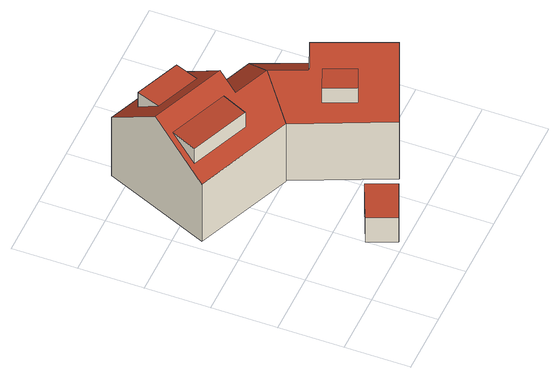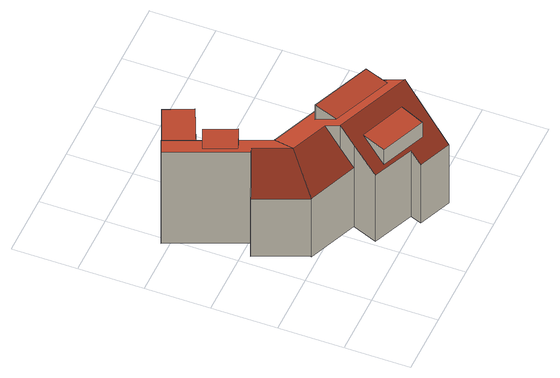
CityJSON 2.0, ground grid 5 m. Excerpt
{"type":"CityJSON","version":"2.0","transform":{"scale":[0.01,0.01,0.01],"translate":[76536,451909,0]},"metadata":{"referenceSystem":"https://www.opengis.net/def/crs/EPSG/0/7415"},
"CityObjects":{
"building1":{"type":"Building","attributes":{"Volume":18.45,"Dakoppervlakte":7.64,"Muuroppervlakte":27.03,"Vloeroppervlakte":7.64,"hoogte_Z_max_in_m_NAP":2.89,"GEB_DOEL":"onbekend","dateOfConstruction":"1980-01-01","measuredHeight":2.41},"geometry":[{"type":"Solid","lod":"2","boundaries":[[[[0,1,2,3]],[[4,5,6,7]],[[2,1,4,7]],[[1,0,5,4]],[[6,5,0,3]],[[3,2,7,6]]]],"semantics":{"surfaces":[{"type":"GroundSurface"},{"type":"RoofSurface"},{"type":"WallSurface"}],"values":[[0,1,2,2,2,2]]}}]},
"building2":{"type":"Building","attributes":{"Volume":531.02,"Dakoppervlakte":66.14,"Muuroppervlakte":244.06,"Vloeroppervlakte":71.04,"hoogte_Z_max_in_m_NAP":9.38,"GEB_DOEL":"woonfunctie","dateOfConstruction":"1980-01-01","measuredHeight":9.04},"children":["building2-1","building2-2"],"geometry":[{"type":"Solid","lod":"2","boundaries":[[[[8,9,10,11,12,13,14,15,16,17]],[[18,19,20,21,22,23],[24,25,26,27]],[[18,28,29,30,31,32,19],[33,34,35,36]],[[23,22,37,38,39]],[[32,31,8,17]],[[20,19,32,17,16,15]],[[14,21,20,15]],[[22,21,14,13]],[[29,10,9,30]],[[11,38,37,12]],[[18,39,38,28]],[[18,23,39]],[[22,13,12,37]],[[29,28,38,11,10]],[[8,31,30,9]],[[40,41,24,27]],[[25,41,40,26]],[[25,24,41]],[[40,27,26]],[[42,43,33,36]],[[42,35,34,43]],[[43,34,33]],[[36,35,42]]]],"semantics":{"surfaces":[{"type":"GroundSurface"},{"type":"RoofSurface"},{"type":"WallSurface"}],"values":[[0,1,1,1,2,2,2,2,2,2,2,2,2,2,2,1,2,2,2,1,2,2,2]]}}]},
"building2-1":{"type":"BuildingInstallation","attributes":{"relationToConstruction":"outside"},"parents":["building2"],"geometry":[{"type":"MultiSurface","lod":"2","boundaries":[[[40,41,24,27]],[[25,41,40,26]],[[25,24,41]],[[40,27,26]]],"semantics":{"surfaces":[{"type":"RoofSurface"},{"type":"WallSurface"}],"values":[0,1,1,1]}}]},
"building2-2":{"type":"BuildingInstallation","attributes":{"relationToConstruction":"outside"},"parents":["building2"],"geometry":[{"type":"MultiSurface","lod":"2","boundaries":[[[42,43,33,36]],[[42,35,34,43]],[[43,34,33]],[[36,35,42]]],"semantics":{"surfaces":[{"type":"RoofSurface"},{"type":"WallSurface"}],"values":[0,1,1,1]}}]},
"building3":{"type":"Building","attributes":{"Volume":321.78,"Dakoppervlakte":50.4,"Muuroppervlakte":208.79,"Vloeroppervlakte":68.61,"hoogte_Z_max_in_m_NAP":9.41,"GEB_DOEL":"woonfunctie","dateOfConstruction":"1980-01-01","measuredHeight":8.98},"children":["building3-1"],"geometry":[{"type":"Solid","lod":"2","boundaries":[[[[44,45,46,47,48,49,50]],[[51,52,53,54,22,21],[55,56,57,58]],[[59,37,22,54,60]],[[21,46,45,51]],[[51,45,44,52]],[[53,52,44,50,60]],[[37,59,49,48]],[[22,37,48,47]],[[53,60,54]],[[60,50,49,59]],[[21,22,47,46]],[[58,57,61,62]],[[61,56,55,62]],[[55,58,62]],[[61,57,56]]]],"semantics":{"surfaces":[{"type":"GroundSurface"},{"type":"RoofSurface"},{"type":"WallSurface"}],"values":[[0,1,1,2,2,2,2,2,2,2,2,1,2,2,2]]}}]},
"building3-1":{"type":"BuildingInstallation","attributes":{"relationToConstruction":"outside"},"parents":["building3"],"geometry":[{"type":"MultiSurface","lod":"2","boundaries":[[[58,57,61,62]],[[61,56,55,62]],[[55,58,62]],[[61,57,56]]],"semantics":{"surfaces":[{"type":"RoofSurface"},{"type":"WallSurface"}],"values":[0,1,1,1]}}]}
},
"vertices":[
[788,382,47],[879,161,47],[581,38,47],[489,252,47],[879,161,289],[788,382,289],[489,252,289],[581,38,289],
[680,2028,33],[647,1939,33],[964,1803,33],[886,1610,33],[1276,1452,33],[1063,1230,33],[836,994,33],[74,1309,33],[254,1731,33],[427,2132,33],[838,1489,938],[254,1731,938],[74,1309,599],[836,994,599],[1063,1230,824],[779,1347,824],[703,1404,842],[623,1210,687],[163,1401,687],[243,1595,842],[886,1610,839],[964,1803,683],[647,1939,680],[680,2028,608],[427,2132,608],[431,1782,851],[508,1967,700],[857,1822,700],[781,1638,851],[1276,1452,608],[886,1610,610],[838,1489,708],[163,1401,829],[623,1210,829],[857,1822,844],[508,1967,844],
[1561,441,43],[1150,272,43],[836,994,43],[1063,1230,43],[1276,1452,43],[1439,1064,43],[1320,1017,43],[1150,272,608],[1561,441,941],[1320,1017,941],[1176,959,824],[1141,578,690],[1045,807,690],[1219,879,831],[1315,651,831],[1439,1064,608],[1320,1017,705],[1045,807,831],[1141,578,831]
]}
